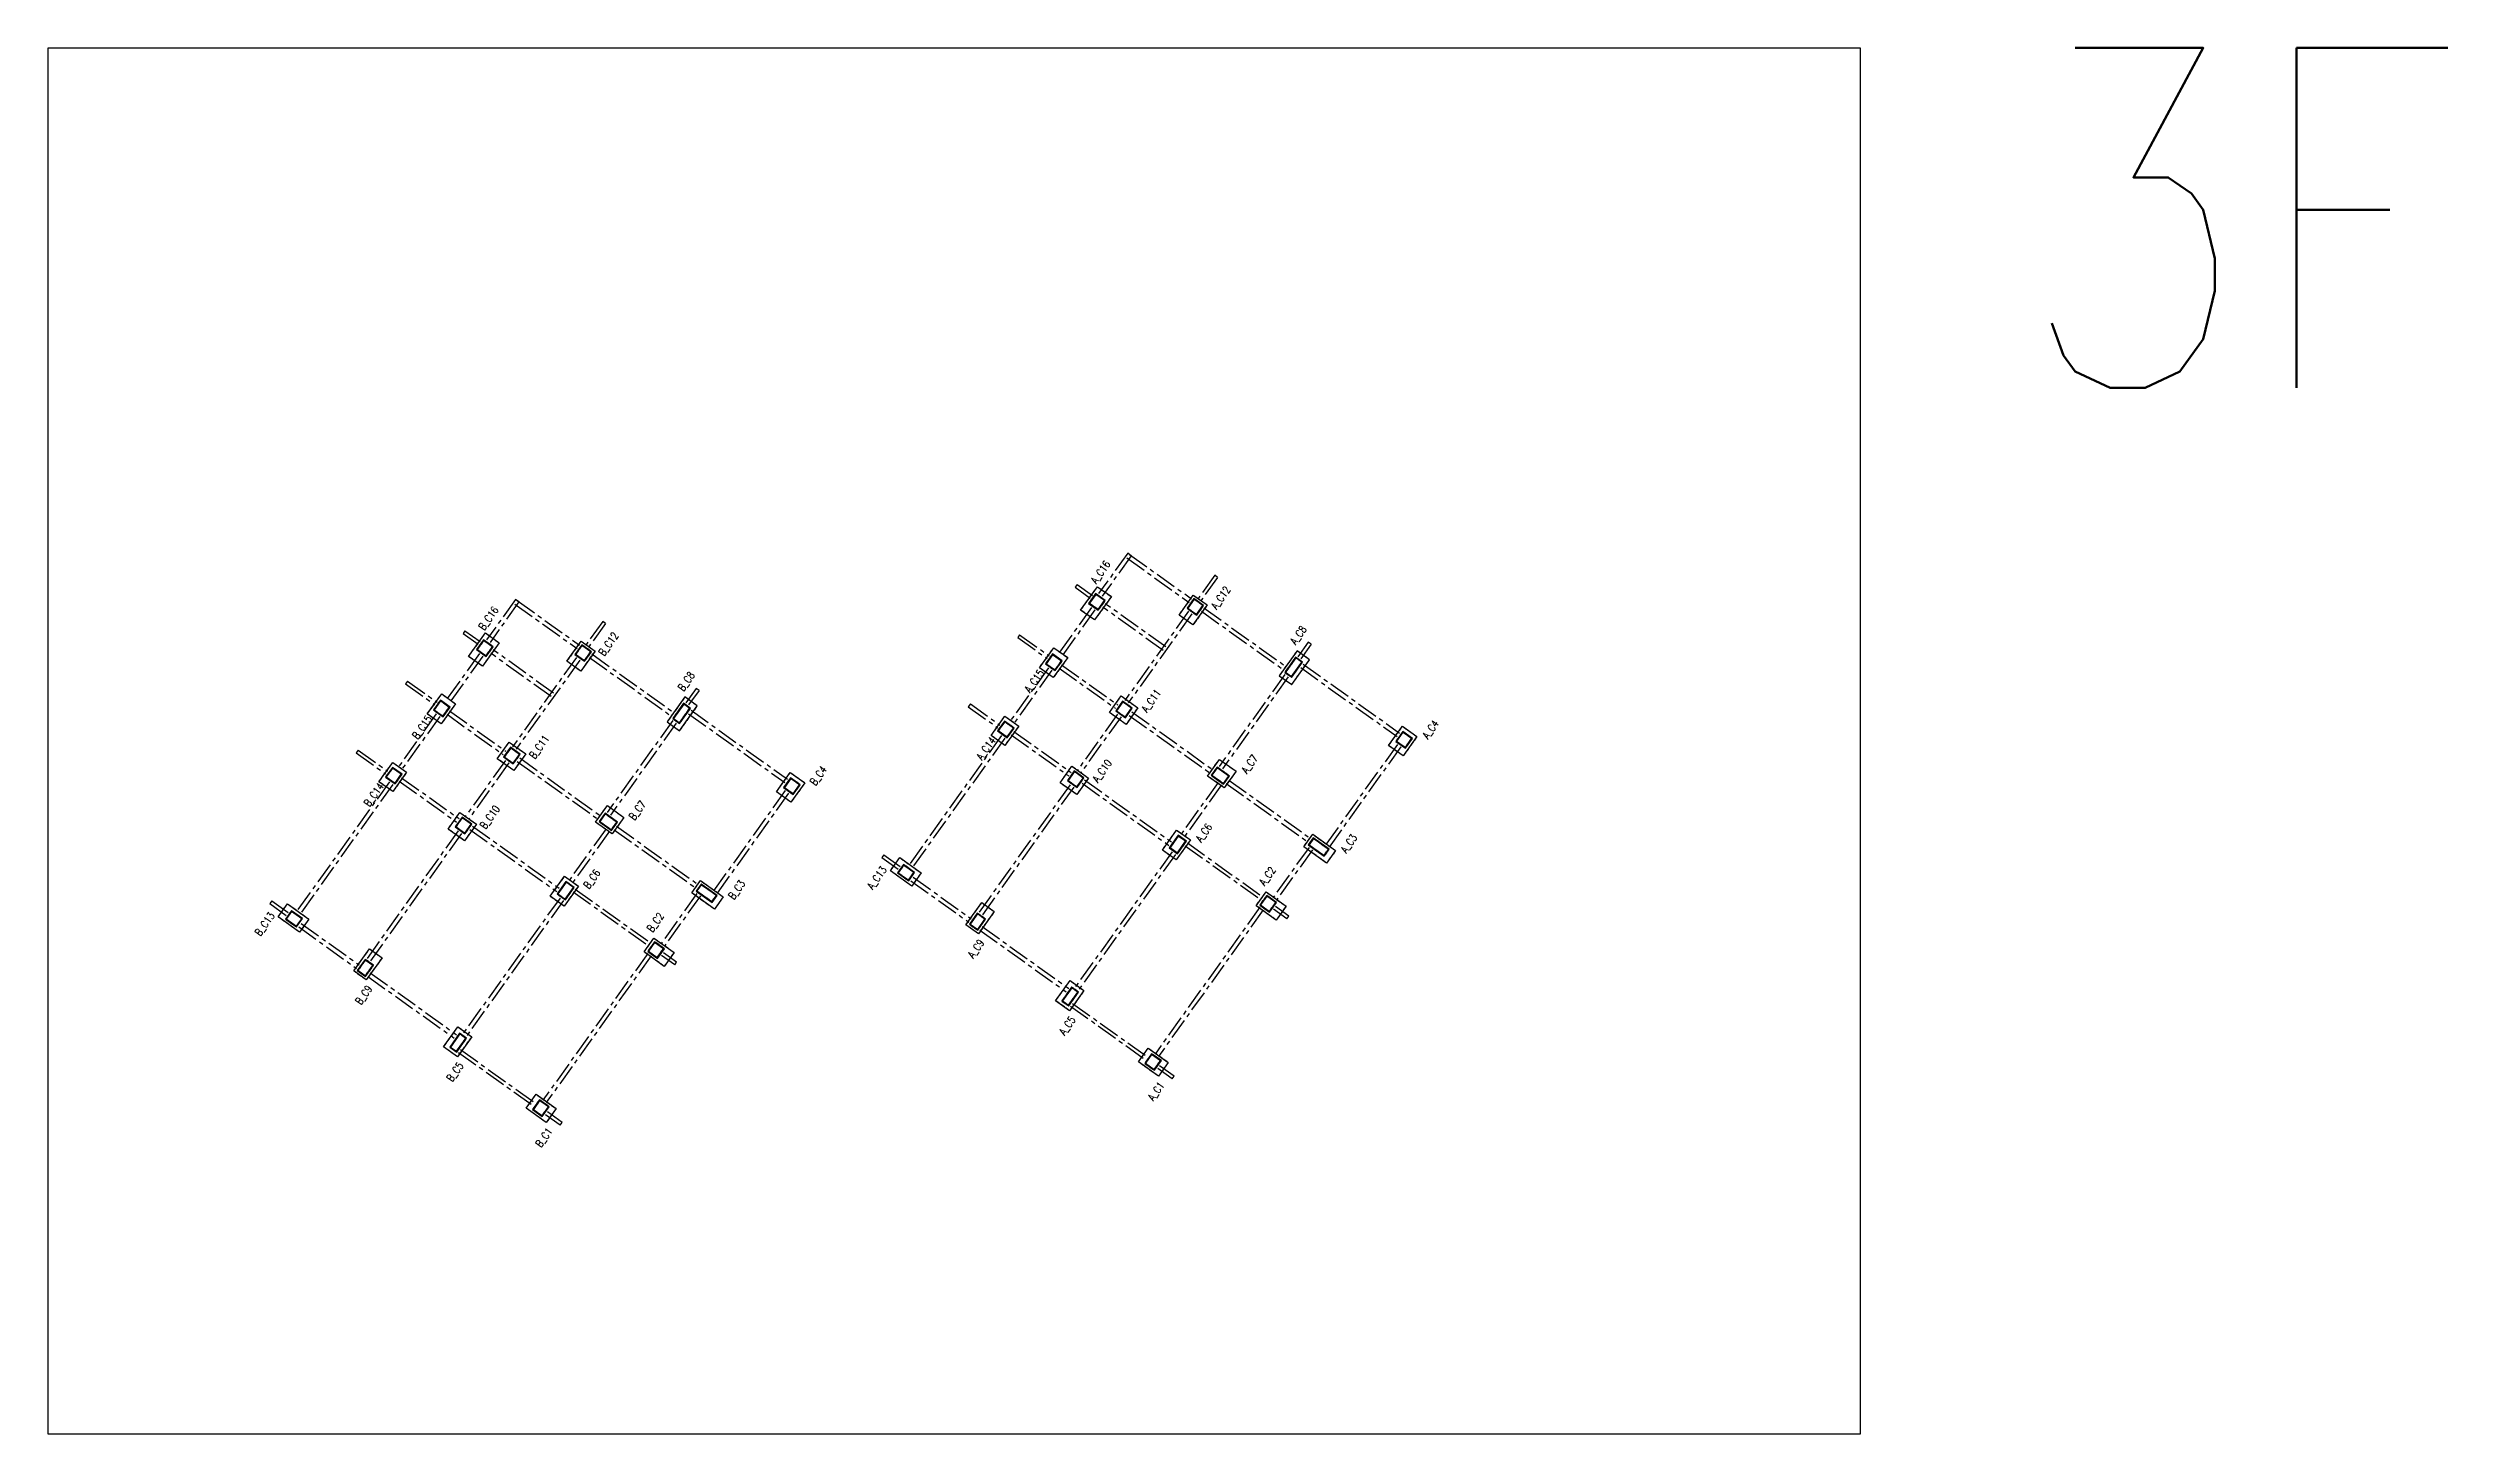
# Model space of a CAD drawing. Header units: millimetres. Extents: x 50002 to 69886, y 27475 to 200427.
# Drawn here: x 50002 to 64126, y 54941 to 63097 of the extents above; entities that cross this region are included whole.
import ezdxf
from ezdxf.enums import TextEntityAlignment as Align

# ---------------------------------------------------------------- set-up
doc = ezdxf.new("R2010")
doc.units = ezdxf.units.MM
doc.header["$LTSCALE"] = 100
doc.header["$MEASUREMENT"] = 0
doc.linetypes.add('CENTER', pattern=[2, 1.25, -0.25, 0.25, -0.25])
doc.linetypes.add('HIDDEN', pattern=[0.375, 0.25, -0.125])
for name, color, linetype in [('TC-COLUMN', 1, 'Continuous'), ('TC-TC', 4, 'Continuous'), ('TC-虛柱', 4, 'HIDDEN'), ('TC-虛鋼柱', 4, 'HIDDEN'), ('TC-鋼柱', 11, 'Continuous')]:
    doc.layers.add(name, color=color, linetype=linetype)
doc.layers.add('TC-鋼粱(隱藏)', color=183, linetype='CENTER', plot=False)
doc.styles.get("Standard").update_dxf_attribs({"font": 'txt.shx', "width": 0.8, "bigfont": 'ae.shx'})

msp = doc.modelspace()

# ---------------------------------------------------------------- linework, layer by layer
at = {"layer": 'Defpoints'}
for points in [[(60666, 54941), (50002, 54941), (50002, 63097), (60666, 63097)], [(60666, 63097), (60666, 54941)]]:
    msp.add_lwpolyline(points, dxfattribs=at)
at = {"layer": 'TC-COLUMN'}
for points in [[(56260, 59869), (56161, 59731), (56079, 59789), (56178, 59927)], [(56658, 59760), (56742, 59878), (56824, 59820), (56740, 59702)], [(52477, 59517), (52576, 59655), (52657, 59597), (52558, 59459)], [(53056, 59488), (53140, 59606), (53221, 59548), (53137, 59430)], [(55837, 59450), (55921, 59568), (56003, 59510), (55918, 59392)], [(57248, 59403), (57321, 59351), (57426, 59497), (57353, 59550)], [(52234, 59178), (52319, 59296), (52400, 59238), (52316, 59120)], [(53645, 59131), (53719, 59079), (53823, 59225), (53750, 59278)], [(56318, 59284), (56415, 59214), (56346, 59117), (56248, 59187)], [(55552, 59051), (55633, 59165), (55715, 59107), (55633, 58993)], [(57891, 58992), (57973, 59106), (58058, 59045), (57977, 58931)], [(52715, 59012), (52813, 58943), (52743, 58845), (52646, 58915)], [(56896, 58911), (56994, 58841), (56924, 58744), (56826, 58813)], [(51949, 58779), (52031, 58893), (52112, 58835), (52031, 58721)], [(54289, 58720), (54370, 58834), (54456, 58773), (54374, 58659)], [(56028, 58871), (56125, 58801), (56056, 58704), (55958, 58773)], [(53294, 58639), (53391, 58569), (53321, 58472), (53224, 58542)], [(52425, 58599), (52523, 58529), (52453, 58432), (52356, 58501)], [(56560, 58377), (56644, 58495), (56725, 58437), (56641, 58319)], [(57392, 58397), (57445, 58470), (57579, 58374), (57526, 58301)], [(52957, 58105), (53042, 58223), (53123, 58165), (53039, 58047)], [(53790, 58125), (53842, 58198), (53976, 58102), (53924, 58029)], [(55085, 58165), (54959, 58256), (55014, 58333), (55140, 58243)], [(51482, 57894), (51356, 57984), (51411, 58061), (51537, 57971)], [(55497, 58068), (55570, 58015), (55477, 57885), (55404, 57937)], [(57230, 57965), (57112, 58050), (57171, 58131), (57288, 58047)], [(51894, 57796), (51968, 57743), (51874, 57613), (51801, 57666)], [(53628, 57693), (53510, 57778), (53568, 57859), (53686, 57775)], [(55932, 57491), (56017, 57609), (56098, 57550), (56014, 57432)], [(52330, 57219), (52414, 57337), (52495, 57279), (52411, 57161)], [(56537, 57046), (56419, 57131), (56477, 57212), (56595, 57128)], [(52934, 56774), (52816, 56859), (52874, 56940), (52992, 56856)]]:
    msp.add_lwpolyline(points, close=True, dxfattribs=at)
at = {"layer": 'TC-虛柱'}
for points in [[(56260, 59869), (56161, 59731), (56079, 59789), (56178, 59927)], [(56658, 59760), (56742, 59878), (56824, 59820), (56740, 59702)], [(52477, 59517), (52576, 59655), (52657, 59597), (52558, 59459)], [(53056, 59488), (53140, 59606), (53221, 59548), (53137, 59430)], [(55837, 59450), (55921, 59568), (56003, 59510), (55918, 59392)], [(57248, 59403), (57321, 59351), (57426, 59497), (57353, 59550)], [(52234, 59178), (52319, 59296), (52400, 59238), (52316, 59120)], [(53645, 59131), (53719, 59079), (53823, 59225), (53750, 59278)], [(56318, 59284), (56415, 59214), (56346, 59117), (56248, 59187)], [(55552, 59051), (55633, 59165), (55715, 59107), (55633, 58993)], [(57891, 58992), (57973, 59106), (58058, 59045), (57977, 58931)], [(52715, 59012), (52813, 58943), (52743, 58845), (52646, 58915)], [(56896, 58911), (56994, 58841), (56924, 58744), (56826, 58813)], [(51949, 58779), (52031, 58893), (52112, 58835), (52031, 58721)], [(54289, 58720), (54370, 58834), (54456, 58773), (54374, 58659)], [(56028, 58871), (56125, 58801), (56056, 58704), (55958, 58773)], [(53294, 58639), (53391, 58569), (53321, 58472), (53224, 58542)], [(52425, 58599), (52523, 58529), (52453, 58432), (52356, 58501)], [(56560, 58377), (56644, 58495), (56725, 58437), (56641, 58319)], [(57392, 58397), (57445, 58470), (57579, 58374), (57526, 58301)], [(52957, 58105), (53042, 58223), (53123, 58165), (53039, 58047)], [(53790, 58125), (53842, 58198), (53976, 58102), (53924, 58029)], [(55085, 58165), (54959, 58256), (55014, 58333), (55140, 58243)], [(51482, 57894), (51356, 57984), (51411, 58061), (51537, 57971)], [(55497, 58068), (55570, 58015), (55477, 57885), (55404, 57937)], [(57230, 57965), (57112, 58050), (57171, 58131), (57288, 58047)], [(51894, 57796), (51968, 57743), (51874, 57613), (51801, 57666)], [(53628, 57693), (53510, 57778), (53568, 57859), (53686, 57775)], [(55932, 57491), (56017, 57609), (56098, 57550), (56014, 57432)], [(52330, 57219), (52414, 57337), (52495, 57279), (52411, 57161)], [(56537, 57046), (56419, 57131), (56477, 57212), (56595, 57128)], [(52934, 56774), (52816, 56859), (52874, 56940), (52992, 56856)]]:
    msp.add_lwpolyline(points, close=True, dxfattribs=at)
at = {"layer": 'TC-虛鋼柱'}
for points in [[(56183, 59788), (56224, 59845), (56167, 59886), (56126, 59829)], [(56183, 59793), (56220, 59845), (56168, 59882), (56131, 59830)], [(56762, 59759), (56803, 59816), (56746, 59857), (56705, 59800)], [(56761, 59764), (56799, 59816), (56747, 59853), (56709, 59801)], [(52581, 59517), (52622, 59574), (52565, 59614), (52524, 59557)], [(52580, 59521), (52617, 59573), (52565, 59610), (52528, 59558)], [(53160, 59488), (53200, 59544), (53144, 59585), (53103, 59528)], [(53159, 59492), (53196, 59544), (53144, 59581), (53107, 59529)], [(55929, 59433), (55970, 59490), (55913, 59531), (55872, 59474)], [(55929, 59437), (55966, 59489), (55914, 59527), (55877, 59474)], [(57385, 59483), (57344, 59512), (57280, 59423), (57321, 59394)], [(57381, 59483), (57345, 59508), (57285, 59424), (57320, 59398)], [(52327, 59161), (52368, 59218), (52311, 59259), (52270, 59202)], [(52326, 59165), (52363, 59217), (52311, 59255), (52274, 59203)], [(53783, 59211), (53742, 59241), (53678, 59151), (53719, 59122)], [(53778, 59211), (53743, 59236), (53682, 59152), (53718, 59126)], [(56343, 59156), (56383, 59213), (56326, 59253), (56286, 59197)], [(56342, 59160), (56379, 59212), (56327, 59249), (56290, 59197)], [(55647, 59038), (55688, 59095), (55631, 59136), (55590, 59079)], [(55647, 59043), (55684, 59095), (55632, 59132), (55594, 59080)], [(57991, 58977), (58032, 59034), (57975, 59074), (57934, 59017)], [(57990, 58981), (58027, 59033), (57975, 59070), (57938, 59018)], [(52740, 58884), (52781, 58941), (52724, 58982), (52683, 58925)], [(52740, 58888), (52777, 58940), (52725, 58977), (52687, 58925)], [(52045, 58767), (52086, 58824), (52029, 58864), (51988, 58807)], [(52044, 58771), (52081, 58823), (52029, 58860), (51992, 58808)], [(54388, 58705), (54429, 58762), (54372, 58802), (54331, 58745)], [(54388, 58709), (54425, 58761), (54373, 58798), (54336, 58746)], [(56058, 58745), (56098, 58802), (56041, 58843), (56001, 58786)], [(56057, 58749), (56094, 58801), (56042, 58839), (56005, 58787)], [(56920, 58765), (56955, 58813), (56882, 58866), (56847, 58817)], [(56920, 58769), (56951, 58813), (56883, 58861), (56851, 58818)], [(52455, 58473), (52496, 58530), (52439, 58571), (52398, 58514)], [(52455, 58477), (52492, 58529), (52440, 58567), (52402, 58515)], [(53318, 58493), (53353, 58541), (53280, 58594), (53245, 58545)], [(53317, 58497), (53349, 58541), (53280, 58590), (53249, 58546)], [(56649, 58356), (56702, 58429), (56653, 58464), (56600, 58391)], [(56649, 58360), (56697, 58429), (56653, 58460), (56605, 58392)], [(57513, 58341), (57542, 58382), (57448, 58449), (57419, 58408)], [(57512, 58346), (57537, 58381), (57449, 58445), (57423, 58409)], [(55067, 58197), (55102, 58245), (55037, 58292), (55002, 58243)], [(55066, 58201), (55098, 58245), (55037, 58288), (55006, 58244)], [(53047, 58084), (53099, 58157), (53050, 58192), (52998, 58119)], [(53046, 58088), (53095, 58157), (53051, 58188), (53002, 58120)], [(53910, 58069), (53939, 58110), (53846, 58177), (53817, 58136)], [(53909, 58074), (53935, 58109), (53846, 58173), (53821, 58137)], [(57190, 58012), (57231, 58069), (57174, 58110), (57133, 58053)], [(57190, 58016), (57227, 58069), (57175, 58106), (57137, 58054)], [(51464, 57925), (51499, 57974), (51434, 58020), (51399, 57971)], [(51464, 57929), (51495, 57973), (51435, 58016), (51404, 57972)], [(55473, 57906), (55520, 57971), (55471, 58006), (55425, 57941)], [(55473, 57910), (55516, 57970), (55472, 58002), (55429, 57942)], [(53588, 57740), (53629, 57797), (53572, 57838), (53531, 57781)], [(53587, 57745), (53624, 57797), (53572, 57834), (53535, 57782)], [(51871, 57634), (51918, 57699), (51869, 57734), (51822, 57669)], [(51870, 57638), (51913, 57698), (51869, 57730), (51826, 57670)], [(56009, 57460), (56067, 57542), (56026, 57571), (55968, 57489)], [(56008, 57465), (56063, 57541), (56027, 57567), (55972, 57490)], [(52407, 57188), (52465, 57270), (52424, 57299), (52366, 57218)], [(52406, 57193), (52460, 57269), (52425, 57295), (52370, 57218)], [(56513, 57082), (56554, 57139), (56497, 57179), (56456, 57122)], [(56512, 57086), (56549, 57138), (56497, 57175), (56460, 57123)], [(52910, 56810), (52951, 56867), (52894, 56908), (52853, 56851)], [(52910, 56814), (52947, 56866), (52895, 56903), (52858, 56851)]]:
    msp.add_lwpolyline(points, close=True, dxfattribs=at)
at = {"layer": 'TC-鋼柱'}
for points in [[(56183, 59788), (56224, 59845), (56167, 59886), (56126, 59829)], [(56183, 59793), (56220, 59845), (56168, 59882), (56131, 59830)], [(56762, 59759), (56803, 59816), (56746, 59857), (56705, 59800)], [(56761, 59764), (56799, 59816), (56747, 59853), (56709, 59801)], [(52581, 59517), (52622, 59574), (52565, 59614), (52524, 59557)], [(52580, 59521), (52617, 59573), (52565, 59610), (52528, 59558)], [(53160, 59488), (53200, 59544), (53144, 59585), (53103, 59528)], [(53159, 59492), (53196, 59544), (53144, 59581), (53107, 59529)], [(55929, 59433), (55970, 59490), (55913, 59531), (55872, 59474)], [(55929, 59437), (55966, 59489), (55914, 59527), (55877, 59474)], [(57385, 59483), (57344, 59512), (57280, 59423), (57321, 59394)], [(57381, 59483), (57345, 59508), (57285, 59424), (57320, 59398)], [(52327, 59161), (52368, 59218), (52311, 59259), (52270, 59202)], [(52326, 59165), (52363, 59217), (52311, 59255), (52274, 59203)], [(53783, 59211), (53742, 59241), (53678, 59151), (53719, 59122)], [(53778, 59211), (53743, 59236), (53682, 59152), (53718, 59126)], [(56343, 59156), (56383, 59213), (56326, 59253), (56286, 59197)], [(56342, 59160), (56379, 59212), (56327, 59249), (56290, 59197)], [(55647, 59038), (55688, 59095), (55631, 59136), (55590, 59079)], [(55647, 59043), (55684, 59095), (55632, 59132), (55594, 59080)], [(57991, 58977), (58032, 59034), (57975, 59074), (57934, 59017)], [(57990, 58981), (58027, 59033), (57975, 59070), (57938, 59018)], [(52740, 58884), (52781, 58941), (52724, 58982), (52683, 58925)], [(52740, 58888), (52777, 58940), (52725, 58977), (52687, 58925)], [(52045, 58767), (52086, 58824), (52029, 58864), (51988, 58807)], [(52044, 58771), (52081, 58823), (52029, 58860), (51992, 58808)], [(54388, 58705), (54429, 58762), (54372, 58802), (54331, 58745)], [(54388, 58709), (54425, 58761), (54373, 58798), (54336, 58746)], [(56058, 58745), (56098, 58802), (56041, 58843), (56001, 58786)], [(56057, 58749), (56094, 58801), (56042, 58839), (56005, 58787)], [(56920, 58765), (56955, 58813), (56882, 58866), (56847, 58817)], [(56920, 58769), (56951, 58813), (56883, 58861), (56851, 58818)], [(52455, 58473), (52496, 58530), (52439, 58571), (52398, 58514)], [(52455, 58477), (52492, 58529), (52440, 58567), (52402, 58515)], [(53318, 58493), (53353, 58541), (53280, 58594), (53245, 58545)], [(53317, 58497), (53349, 58541), (53280, 58590), (53249, 58546)], [(56649, 58356), (56702, 58429), (56653, 58464), (56600, 58391)], [(56649, 58360), (56697, 58429), (56653, 58460), (56605, 58392)], [(57513, 58341), (57542, 58382), (57448, 58449), (57419, 58408)], [(57512, 58346), (57537, 58381), (57449, 58445), (57423, 58409)], [(55067, 58197), (55102, 58245), (55037, 58292), (55002, 58243)], [(55066, 58201), (55098, 58245), (55037, 58288), (55006, 58244)], [(53047, 58084), (53099, 58157), (53050, 58192), (52998, 58119)], [(53046, 58088), (53095, 58157), (53051, 58188), (53002, 58120)], [(53910, 58069), (53939, 58110), (53846, 58177), (53817, 58136)], [(53909, 58074), (53935, 58109), (53846, 58173), (53821, 58137)], [(57190, 58012), (57231, 58069), (57174, 58110), (57133, 58053)], [(57190, 58016), (57227, 58069), (57175, 58106), (57137, 58054)], [(51464, 57925), (51499, 57974), (51434, 58020), (51399, 57971)], [(51464, 57929), (51495, 57973), (51435, 58016), (51404, 57972)], [(55473, 57906), (55520, 57971), (55471, 58006), (55425, 57941)], [(55473, 57910), (55516, 57970), (55472, 58002), (55429, 57942)], [(53588, 57740), (53629, 57797), (53572, 57838), (53531, 57781)], [(53587, 57745), (53624, 57797), (53572, 57834), (53535, 57782)], [(51871, 57634), (51918, 57699), (51869, 57734), (51822, 57669)], [(51870, 57638), (51913, 57698), (51869, 57730), (51826, 57670)], [(56009, 57460), (56067, 57542), (56026, 57571), (55968, 57489)], [(56008, 57465), (56063, 57541), (56027, 57567), (55972, 57490)], [(52407, 57188), (52465, 57270), (52424, 57299), (52366, 57218)], [(52406, 57193), (52460, 57269), (52425, 57295), (52370, 57218)], [(56513, 57082), (56554, 57139), (56497, 57179), (56456, 57122)], [(56512, 57086), (56549, 57138), (56497, 57175), (56460, 57123)], [(52910, 56810), (52951, 56867), (52894, 56908), (52853, 56851)], [(52910, 56814), (52947, 56866), (52895, 56903), (52858, 56851)]]:
    msp.add_lwpolyline(points, close=True, dxfattribs=at)
at = {"layer": 'TC-鋼粱(隱藏)'}
for p, q in [((56356, 60124), (56185, 59886)), ((56376, 60109), (56206, 59871)), ((56351, 60096), (56717, 59834)), ((56376, 60109), (56356, 60124)), ((56366, 60117), (56732, 59855)), ((56058, 59940), (56046, 59924)), ((56046, 59924), (56136, 59860)), ((56058, 59940), (56148, 59876)), ((56868, 59994), (56768, 59854)), ((56885, 59982), (56784, 59842)), ((56885, 59982), (56868, 59994)), ((52753, 59852), (52583, 59614)), ((52773, 59837), (52603, 59599)), ((52749, 59824), (53115, 59563)), ((52773, 59837), (52753, 59852)), ((52763, 59845), (53130, 59583)), ((56143, 59805), (55941, 59523)), ((56163, 59791), (55962, 59508)), ((56565, 59552), (56209, 59807)), ((56580, 59573), (56224, 59827)), ((56714, 59782), (56339, 59257)), ((56734, 59767), (56359, 59243)), ((56791, 59782), (57277, 59435)), ((56805, 59802), (57291, 59455)), ((52455, 59668), (52444, 59652)), ((52444, 59652), (52533, 59588)), ((52455, 59668), (52545, 59604)), ((53266, 59722), (53166, 59582)), ((53282, 59710), (53182, 59570)), ((53282, 59710), (53266, 59722)), ((55720, 59644), (55709, 59628)), ((55709, 59628), (55882, 59504)), ((55720, 59644), (55893, 59520)), ((52541, 59533), (52339, 59251)), ((52561, 59519), (52359, 59236)), ((52963, 59281), (52607, 59535)), ((52977, 59301), (52621, 59556)), ((53111, 59510), (52736, 58985)), ((53132, 59495), (52756, 58971)), ((53188, 59510), (53674, 59163)), ((53203, 59531), (53689, 59183)), ((55967, 59468), (56298, 59231)), ((57419, 59600), (57358, 59515)), ((57436, 59588), (57375, 59503)), ((57389, 59471), (57956, 59066)), ((57436, 59588), (57419, 59600)), ((52118, 59372), (52106, 59356)), ((52106, 59356), (52279, 59232)), ((52118, 59372), (52291, 59248)), ((53817, 59328), (53756, 59243)), ((53833, 59316), (53817, 59328)), ((55889, 59450), (55659, 59128)), ((55909, 59435), (55680, 59114)), ((55952, 59448), (56284, 59211)), ((57281, 59410), (56894, 58869)), ((57301, 59396), (56914, 58855)), ((57374, 59451), (57942, 59045)), ((52364, 59196), (52696, 58959)), ((53833, 59316), (53772, 59231)), ((53786, 59200), (54354, 58794)), ((55430, 59237), (55418, 59221)), ((55418, 59221), (55591, 59097)), ((55430, 59237), (55603, 59113)), ((56380, 59191), (56858, 58849)), ((52287, 59178), (52057, 58856)), ((52307, 59163), (52077, 58842)), ((52350, 59176), (52681, 58939)), ((53678, 59139), (53292, 58598)), ((53699, 59124), (53312, 58583)), ((53772, 59179), (54339, 58774)), ((55613, 59051), (55065, 58284)), ((55671, 59055), (56009, 58814)), ((55686, 59075), (56023, 58834)), ((56296, 59177), (56058, 58843)), ((56317, 59162), (56078, 58829)), ((56365, 59170), (56843, 58829)), ((51827, 58965), (51816, 58949)), ((51816, 58949), (51988, 58825)), ((51827, 58965), (52000, 58842)), ((52694, 58905), (52455, 58571)), ((52778, 58919), (53255, 58577)), ((55633, 59036), (55085, 58270)), ((57943, 58999), (57521, 58409)), ((57963, 58984), (57541, 58395)), ((52011, 58779), (51462, 58012)), ((52031, 58764), (51483, 57998)), ((52069, 58783), (52406, 58542)), ((52083, 58803), (52421, 58562)), ((52714, 58890), (52476, 58557)), ((52763, 58899), (53241, 58557)), ((56017, 58762), (55481, 58011)), ((56088, 58770), (56598, 58405)), ((56102, 58790), (56613, 58425)), ((56888, 58775), (56667, 58466)), ((56908, 58761), (56687, 58452)), ((56936, 58769), (57418, 58424)), ((56951, 58789), (57433, 58445)), ((54340, 58727), (53919, 58137)), ((54360, 58712), (53939, 58123)), ((56038, 58747), (55501, 57997)), ((52415, 58490), (51879, 57739)), ((52485, 58498), (52996, 58133)), ((52500, 58518), (53010, 58153)), ((53286, 58503), (53065, 58194)), ((53306, 58489), (53085, 58180)), ((53334, 58497), (53816, 58152)), ((53348, 58517), (53830, 58173)), ((52435, 58475), (51899, 57725)), ((54921, 58350), (54909, 58334)), ((54921, 58350), (55017, 58281)), ((56617, 58367), (56046, 57569)), ((56637, 58352), (56067, 57554)), ((56695, 58403), (57143, 58083)), ((56707, 58419), (57154, 58100)), ((57423, 58393), (57210, 58096)), ((57443, 58379), (57231, 58082)), ((54909, 58334), (55005, 58265)), ((55079, 58197), (55421, 57953)), ((55094, 58217), (55435, 57973)), ((51319, 58078), (51307, 58062)), ((51307, 58062), (51403, 57993)), ((51319, 58078), (51415, 58010)), ((53015, 58095), (52444, 57297)), ((53035, 58080), (52464, 57282)), ((53093, 58131), (53540, 57811)), ((53104, 58147), (53552, 57828)), ((53820, 58121), (53608, 57824)), ((53841, 58107), (53628, 57810)), ((51477, 57925), (51818, 57681)), ((51492, 57945), (51833, 57701)), ((55500, 57927), (56009, 57563)), ((57134, 58041), (56517, 57177)), ((57154, 58026), (56537, 57163)), ((57292, 57973), (57214, 58029)), ((57304, 57989), (57226, 58045)), ((57292, 57973), (57304, 57989)), ((53701, 57718), (53624, 57773)), ((55486, 57906), (55994, 57543)), ((51883, 57634), (52392, 57271)), ((51898, 57655), (52406, 57291)), ((53531, 57769), (52914, 56905)), ((53551, 57754), (52934, 56891)), ((53690, 57701), (53612, 57757)), ((53690, 57701), (53701, 57718)), ((56020, 57459), (56459, 57145)), ((56032, 57475), (56471, 57161)), ((52418, 57187), (52857, 56873)), ((52429, 57203), (52869, 56889)), ((56618, 57031), (56533, 57092)), ((56630, 57047), (56544, 57108)), ((56618, 57031), (56630, 57047)), ((53016, 56759), (52930, 56820)), ((53028, 56775), (52942, 56837)), ((53016, 56759), (53028, 56775))]:
    msp.add_line(p, q, dxfattribs=at)

# ---------------------------------------------------------------- texts
at = {"layer": 'Defpoints', "color": 2, "width": 0.8}
msp.add_text('3F', height=2000, rotation=360, dxfattribs=at).set_placement((61589, 63097), align=Align.TOP_LEFT)
at = {"layer": 'TC-TC', "width": 0.8}
for s, p in [('A_C16', (56196, 60013)), ('A_C12', (56903, 59862)), ('B_C16', (52594, 59741)), ('B_C12', (53300, 59590)), ('A_C8', (57360, 59642)), ('B_C8', (53758, 59370)), ('A_C15', (55806, 59372)), ('A_C11', (56494, 59256)), ('B_C15', (52203, 59100)), ('B_C11', (52892, 58984)), ('A_C4', (58138, 59087)), ('A_C14', (55522, 58975)), ('A_C10', (56205, 58843)), ('A_C7', (57073, 58883)), ('B_C14', (51919, 58703)), ('B_C4', (54535, 58815)), ('B_C10', (52602, 58571)), ('B_C7', (53470, 58611)), ('A_C6', (56804, 58479)), ('A_C3', (57658, 58416)), ('B_C6', (53202, 58207)), ('B_C3', (54055, 58144)), ('A_C13', (54880, 58214)), ('A_C2', (57178, 58224)), ('B_C13', (51277, 57942)), ('B_C2', (53576, 57952)), ('A_C9', (55463, 57797)), ('B_C9', (51860, 57525)), ('A_C5', (56000, 57344)), ('B_C5', (52397, 57072)), ('A_C1', (56523, 56958)), ('B_C1', (52920, 56686))]:
    msp.add_text(s, height=45, rotation=54.44, dxfattribs=at).set_placement(p, align=Align.MIDDLE_CENTER)

doc.saveas('drawing.dxf')
